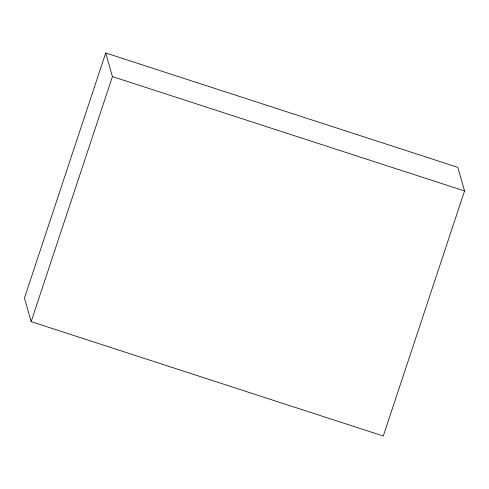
<?xml version="1.0" encoding="UTF-8"?>
<svg xmlns="http://www.w3.org/2000/svg" width="489" height="489" viewBox="0 0 489 489"><rect width="100%" height="100%" fill="white"/><g stroke="black" fill="none" stroke-linecap="round" stroke-linejoin="round"><path stroke-width="0.73" d="M105.716 52.983L24.45 298.033L31.162 321.646L383.284 436.017L464.55 190.967L457.838 167.354L105.716 52.983L112.427 76.596L31.162 321.646M112.427 76.596L464.55 190.967"/></g></svg>
